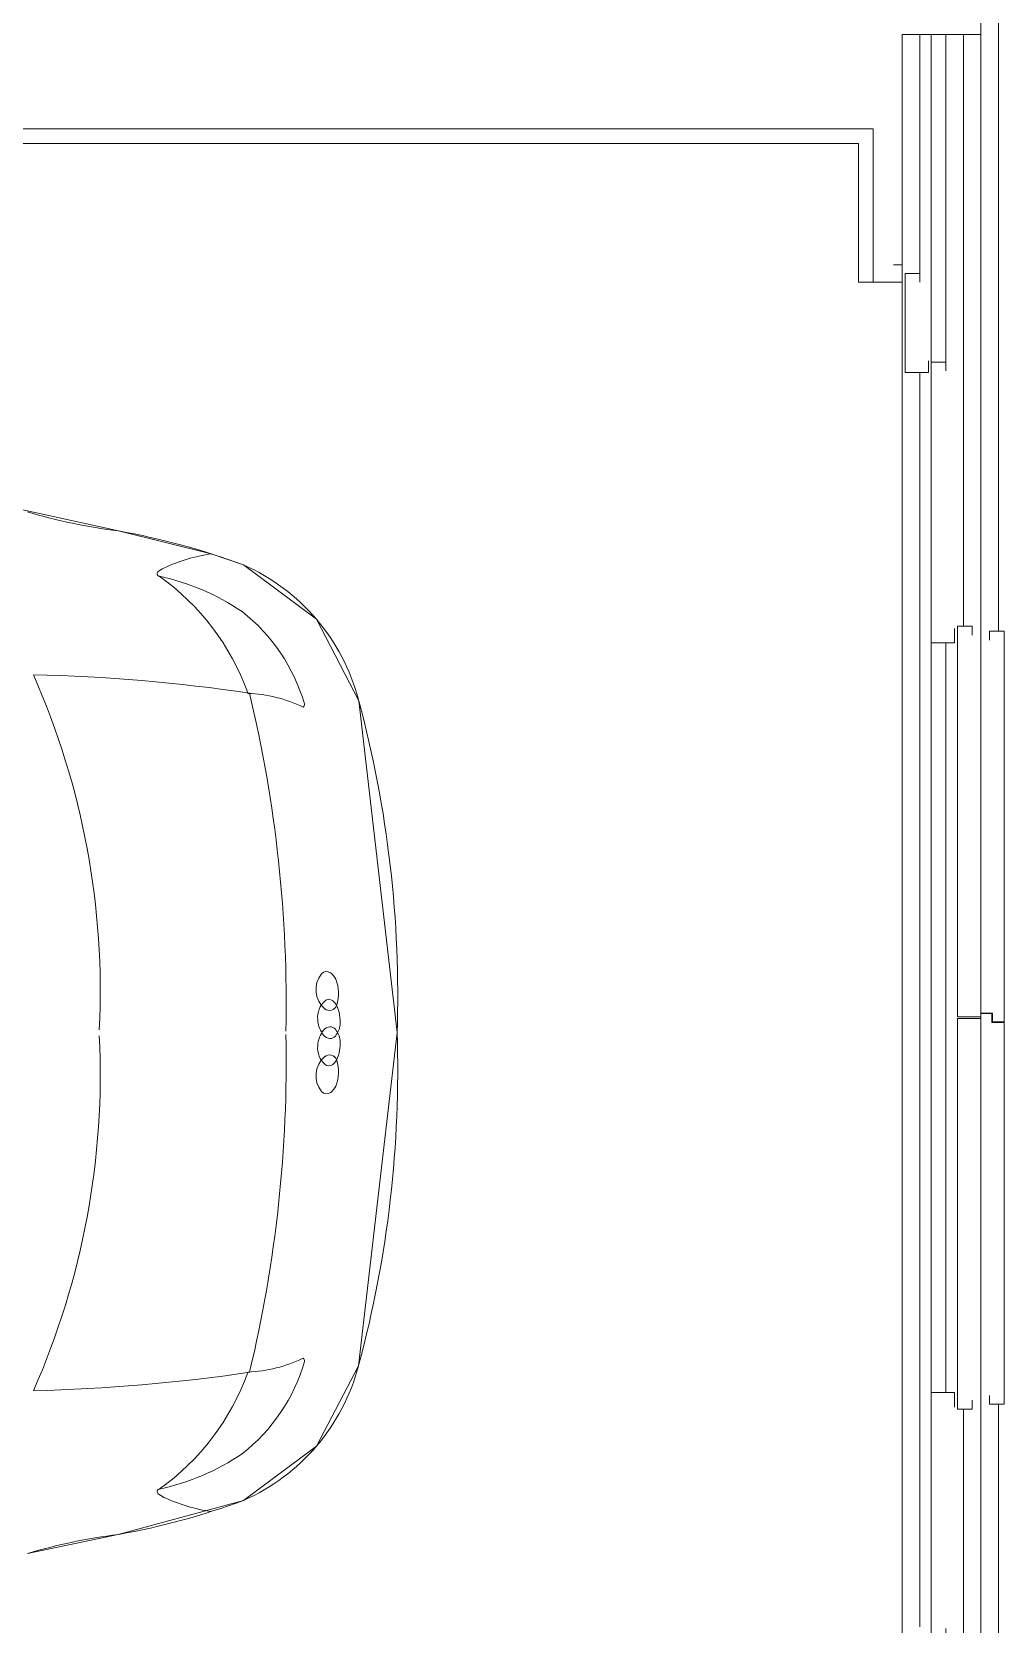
# Model space of a CAD drawing. Extents: x -1439 to 23780, y -1362 to 4476.
# Drawn here: x 19589.6 to 19756.5, y 2101 to 2374.2 of the extents above; entities that cross this region are included whole.
import ezdxf
from ezdxf.xclip import XClip

# ---------------------------------------------------------------- set-up
doc = ezdxf.new("R2010")
doc.units = 0
doc.header["$MEASUREMENT"] = 0
doc.header["$XCLIPFRAME"] = 0
doc.layers.get('0').update_dxf_attribs({"color": 9, "lineweight": 9})
for name, color, linetype, lineweight in [('Audi$0$04', 8, 'Continuous', 9), ('Audi$0$05V', 8, 'Continuous', 9), ('Audi$0$06D', 8, 'Continuous', 9)]:
    doc.layers.add(name, color=color, linetype=linetype, lineweight=lineweight)

# ---------------------------------------------------------------- blocks, each defined once
blk = doc.blocks.new('Audi$0$Group-321-1')
at = {"lineweight": 0}
blk.add_lwpolyline([(384784.819535446, 69370.85867902258), (384784.8615447482, 69371.01198618795), (384784.907766177, 69371.2301975283), (384784.8820960541, 69371.3837804609), (384784.7923171953, 69371.51100635812), (384784.3138549381, 69371.83118594532), (384783.7776961802, 69372.0326255127), (384783.6197348419, 69372.03176459095), (384783.4799804747, 69371.96309589971), (384783.4374216382, 69371.9222494662), (384783.3299404929, 69371.79881007994), (384783.1493434826, 69371.58060250159)], dxfattribs=at)
for centre, radius, start, end in [((384783.7002488226, 69371.6913544825), 0.3498021483591383, 77.58661068379296, 129.0275571541324), ((384783.3656927163, 69370.12154418147), 1.954988160792558, 60.96601148066394, 77.83400075226027), ((384784.3200433344, 69371.04522039733), 1.244267272932652, 132.4655380697325, 142.7244158092593), ((384783.680325825, 69371.6404067432), 0.312480107745655, 79.03531116137512, 114.6796663962398), ((384783.8911569568, 69371.74893458892), 0.2435775742046316, 127.2849191610867, 150.4820625111644), ((384783.7368842547, 69371.94078550737), 0.0070138906523912, 14.30737728654492, 65.78766829894647), ((384783.7202785564, 69371.82730503439), 0.2983663543140856, 161.3049374906192, 177.743599169579), ((384783.7431655147, 69371.57129641499), 0.4025143222824345, 118.7200405959984, 140.7847687057622), ((384783.6239929062, 69371.45449564197), 0.4181482123973927, 82.5082130728109, 117.4781367208745), ((384786.159974889, 69370.09974605514), 3.047871568934975, 144.4512639894666, 151.4415190125865), ((384783.1339376865, 69369.63706716785), 2.300484933354411, 61.7007492894186, 76.26458323917203), ((384783.5083511993, 69371.84107766264), 0.0862314491859874, 181.3459599537109, 189.6397386832451), ((384783.4275220588, 69371.82806669494), 0.0044218996027969, 198.8504189284605, 328.8627297751233), ((384783.4780704501, 69370.06385943378), 1.95498816084812, 47.82212561582031, 64.69011485358692), ((384782.5382675502, 69372.33731877894), 0.9574641858481436, 316.2185710409952, 325.7418044744119), ((384784.1827314048, 69371.75273581482), 0.0264285725199241, 86.25131350310285, 116.6000344669025), ((384784.1802174372, 69371.71738374222), 0.0618696848978988, 44.04057309094982, 86.06863463306861), ((384784.1758989197, 69371.76587521982), 0.0116228077802083, 115.4858821309777, 202.8384480021364), ((384784.2047976461, 69371.77977778294), 0.0436816092483191, 204.9366467582745, 291.6010371563049), ((384784.218950953, 69371.74828310356), 0.0100725345705801, 111.9283104300689, 196.7628904811233), ((384784.226715495, 69371.73132559302), 0.0287379628545424, 93.4708897569202, 113.7003470534444), ((384784.215737871, 69371.75099650183), 0.0129126003587845, 292.5149725822491, 43.91301186059133), ((384784.2217792669, 69371.69202346112), 0.0680624771396786, 58.34094723028844, 87.30825091934582), ((384784.245017412, 69371.75461838322), 0.0368322690439756, 193.5154874138824, 249.2754029825842), ((384784.266549536, 69371.72705086012), 0.0152877514780457, 157.3959095720804, 204.4646875178178), ((384784.2639588178, 69371.72678129884), 0.0130583123064995, 105.2380549100657, 152.0925405282488), ((384784.2396135595, 69371.72114288357), 0.0339160089870706, 22.28965877449798, 58.16624635326638), ((384784.2574662653, 69371.73171340469), 0.0152877516284439, 281.1914392787127, 328.2602167012451), ((384784.2683673544, 69371.70638323901), 0.0339160089425257, 67.48988053183197, 103.3664676801319), ((384784.2587574183, 69371.72945123544), 0.0130583121902756, 333.563584708396, 20.4180717973747), ((384784.2551028978, 69371.67491806857), 0.0680624771660405, 38.34787549762579, 67.31517932069293), ((384784.2512866112, 69371.76084167145), 0.0450205052383476, 244.6107160294459, 282.6821737362323), ((384784.2938193696, 69371.73900913072), 0.0450205049078826, 202.9739526592234, 241.0454105083228), ((384784.292417197, 69371.73028754357), 0.0368322691756745, 236.3807232756979, 292.1406388998525), ((384784.3065419157, 69371.70438576999), 0.0129126003619169, 81.74311441453403, 193.141154583526), ((384784.3363048409, 69371.71227366879), 0.043681609322776, 194.0550892317754, 280.7194796334733), ((384784.3024642308, 69371.70541480399), 0.01007253459776, 288.8932358830022, 13.72781480011426), ((384784.2841596418, 69371.70183886975), 0.0287379630892161, 11.95577948215946, 32.18523628089459), ((384784.2999360788, 69371.6559308244), 0.0618696846305092, 39.58749169758675, 81.61555320856033), ((384784.3418542116, 69371.6806885121), 0.0116228078840048, 282.8176808536799, 10.17024456856148), ((384784.3271952625, 69371.67858090076), 0.0264285726363793, 9.056091890992866, 39.4048127679727), ((384783.2195127354, 69369.59314053798), 2.300484933358805, 49.39154326351768, 63.95537709086441), ((384783.4050481375, 69370.21541081375), 1.343000516641577, 60.01738873332177, 86.68797196595672), ((384784.5585694397, 69371.25076890897), 0.3498021485358823, 356.6285692132683, 48.06951584809453), ((384784.4940709949, 69371.43945206945), 0.2435775744201498, 335.1740638174758, 358.3712070646293), ((384784.739884166, 69371.42593443386), 0.007013890488563001, 59.86845844248861, 111.348749926108), ((384784.5287863645, 69371.20488245763), 0.3124801078493274, 10.97646013994169, 46.62081514681707), ((384783.5313988864, 69370.15055356114), 1.343000516431742, 38.96815450401051, 65.63873755694424), ((384781.8315180973, 69372.32159134217), 3.047871569132416, 334.2146073840299, 341.2048623741222), ((384784.410565533, 69371.05073911423), 0.4181482126543444, 8.177989688528863, 43.14791337133943), ((384784.4360016789, 69371.21565586214), 0.4025143225143703, 344.8713578246735, 6.936085858047674), ((384783.6722759097, 69371.37772666202), 1.244267272650692, 342.9317105809953, 353.190588269219), ((384784.6573576429, 69371.34629185747), 0.2983663541265296, 307.9125272197693, 324.351188955416), ((384784.8286298975, 69371.10886236947), 0.0044218994446907, 156.7933951792741, 286.8057034424609), ((384784.792084843, 69371.18212282412), 0.0862314492585211, 296.016387643213, 304.3101665108914), ((384785.7607760822, 69370.68316910429), 0.9574641856548224, 159.9143219344002, 169.4375553464991)]:
    blk.add_arc(centre, radius, start, end, dxfattribs=at)
blk = doc.blocks.new('Audi$0$p-arac asansoru')
for p, q in [((338.6999999638947, 510.5000000443991), (338.6999999638947, -139.4999999557613)), ((336.1999999638947, 508.0000000443992), (336.1999999638947, -136.9999999557903)), ((312.3999999640227, -139.4999999557613), (312.3999999640227, -136.9999999557903)), ((312.3999999640227, -136.9999999557903), (336.1999999638947, -136.9999999557903)), ((312.3999999640227, -139.4999999557613), (338.6999999638947, -139.4999999557613)), ((354.8999999637895, -144.4999999557321), (17.39999996402298, -144.4999999557321)), ((354.8999999637895, -157.9999999556739), (354.8999999637895, -144.4999999557321)), ((296.8999999641974, -147.4999999557321), (81.69999996433124, -147.4999999557321)), ((354.8999999637895, -147.4999999557321), (313.8999999640228, -147.4999999557321)), ((250.4999999636793, -149.499999955703), (121.89999996411, -149.499999955703)), ((354.8999999637895, -149.499999955703), (298.6999999642439, -149.499999955703)), ((250.4999999636793, -151.999999955703), (121.89999996411, -151.999999955703)), ((354.8999999637895, -151.999999955703), (298.6999999642439, -151.999999955703)), ((119.0499999641333, -154.9999999556739), (17.39999996402298, -154.9999999556739)), ((354.8999999637895, -154.9999999556739), (253.3499999636561, -154.9999999556739)), ((356.8999999637895, -157.9999999556739), (15.39999996402298, -157.9999999556739)), ((354.8999999637895, -157.9999999556739), (17.39999996402298, -157.9999999556739)), ((119.89999996411, -160.9999999556739), (15.39999996402298, -160.9999999556448)), ((356.8999999637895, -160.9999999556739), (252.4999999636794, -160.9999999556739))]:
    blk.add_line(p, q)
for points in [[(315.3999999640228, -142.9999999557612), (315.3999999640228, -144.4999999557321), (312.3999999640227, -144.4999999557321), (312.3999999640227, -139.4999999557613)], [(298.8999999642556, -148.999999955703), (296.8999999641974, -148.999999955703), (296.8999999641974, -144.9999999557321), (313.8999999640228, -144.9999999557321), (313.8999999640228, -147.4999999557321), (312.3999999640227, -147.4999999557321)], [(119.39999996411, -153.499999955703), (121.89999996411, -153.499999955703), (121.89999996411, -149.499999955703), (79.8999999643429, -149.499999955703), (79.8999999643429, -151.999999955703), (81.39999996428469, -151.999999955703)], [(252.9999999636793, -153.499999955703), (250.4999999636793, -153.499999955703), (250.4999999636793, -149.499999955703), (298.6999999642439, -149.499999955703), (298.6999999642439, -151.999999955703), (297.1999999642439, -151.999999955703)], [(184.5499999639005, -157.9999999556739), (186.0499999638423, -157.9999999556739), (186.0499999638423, -153.999999955703), (119.0499999641333, -153.999999955703), (119.0499999641333, -156.4999999556739), (120.5499999641333, -156.4999999556739)], [(187.8499999638888, -157.9999999556739), (186.3499999638889, -157.9999999556739), (186.3499999638889, -153.999999955703), (253.3499999636561, -153.999999955703), (253.3499999636561, -156.4999999556739), (251.849999963656, -156.4999999556739)], [(185.3999999638771, -157.9999999556739), (186.8999999638772, -157.9999999556739), (186.8999999638772, -159.8999999556681), (185.3999999638771, -159.8999999556681), (185.3999999638771, -161.9999999556448), (119.89999996411, -161.9999999556448), (119.89999996411, -159.4999999556739), (121.39999996411, -159.4999999556739)], [(188.4999999638539, -157.9999999556739), (186.999999963912, -157.9999999556739), (186.999999963912, -159.9999999556739), (185.4999999639121, -159.9999999556739), (185.4999999639121, -161.9999999556448), (252.4999999636794, -161.9999999556448), (252.4999999636794, -159.4999999556739), (250.9999999636793, -159.4999999556739)]]:
    blk.add_lwpolyline(points)
blk = doc.blocks.new('Audi$0$ÇATI KATI PLANI')
at = {"layer": 'Audi$0$06D'}
blk.add_lwpolyline([(19752.49999999899, 2024.999995651095), (19752.49999999899, 2389.999999977488)], dxfattribs=at)
at = {"layer": 'Audi$0$05V'}
ref = blk.add_blockref('Audi$0$p-arac asansoru', (19594.50000004331, 2018.849997840174), dxfattribs=dict(at, rotation=90))
XClip(ref).set_block_clipping_path([(6.149997810921832, -202.9999999556785), (371.150002144062, 532.0000000443215)])

msp = doc.modelspace()

# ---------------------------------------------------------------- block references
msp.add_blockref('Audi$0$ÇATI KATI PLANI', (0, 0))
at = {"layer": 'Audi$0$04', "xscale": 99.99999999999999, "yscale": 99.99999999999999, "zscale": 99.99999999999999, "rotation": 297.1763778173342}
msp.add_blockref('Audi$0$Group-321-1', (-23725998.70734859, 31064369.99888194), dxfattribs=at)

doc.saveas('drawing.dxf')
